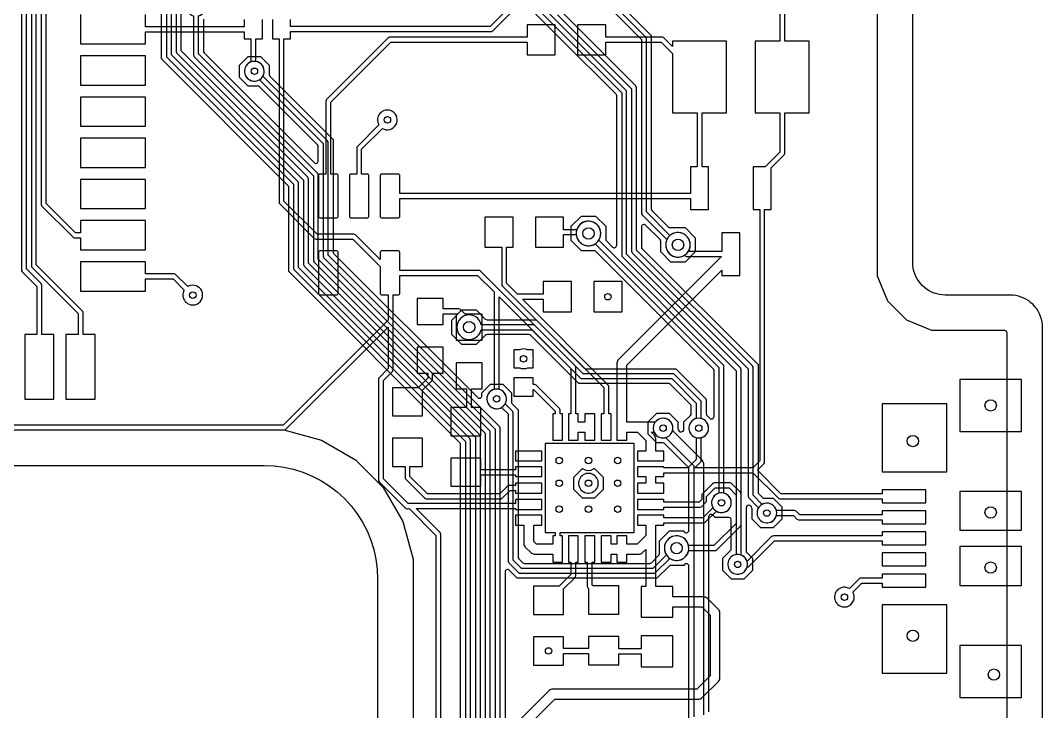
# Model space of a CAD drawing. Header units: millimetres. Extents: x 0 to 104, y 0 to 91.
# Drawn here: x 71.99 to 103.5, y 40.16 to 61.47 of the extents above; entities that cross this region are included whole.
import ezdxf

# ---------------------------------------------------------------- set-up
doc = ezdxf.new("R2010")
doc.units = ezdxf.units.MM

msp = doc.modelspace()

# ---------------------------------------------------------------- linework, layer by layer
at = {"layer": '16_copper'}
for points in [[(102.408, 39.168), (102.408, 51.832, 0.414214), (102.332, 51.908), (100.084, 51.908), (99.315, 52.226), (98.726, 52.815), (98.408, 53.584), (98.408, 84.561, 0.92787)], [(17.703, 58.892), (47.416, 58.892), (47.971, 58.662, 0.534506), (48.076, 58.733), (48.076, 68.924), (56.924, 68.924), (56.924, 48.918, 0.414214), (57, 48.842), (80.105, 48.842), (81.273, 48.529), (82.32, 47.925), (83.175, 47.07), (83.779, 46.023), (84.092, 44.855), (84.092, 37.278, 0.668189)], [(86.167, 38.338), (86.167, 48.647, 0.198912), (86.144, 48.701), (80.867, 53.979), (80.867, 56.579, 0.198912), (80.844, 56.632), (76.944, 60.532), (76.944, 64.333, 0.949531), (76.684, 64.881), (76.641, 64.859, 0.746656), (76.792, 64.297), (76.792, 60.501, 0.198912), (76.814, 60.447), (80.714, 56.547), (80.714, 53.947, 0.198912), (80.737, 53.894), (86.014, 48.616), (86.014, 38.369)], [(87.735, 64.709), (91.438, 61.005), (91.438, 55.656, 0.198912), (91.461, 55.602), (91.96, 55.103, 0.198912), (92.014, 55.081), (92.48, 55.081), (92.791, 54.77), (92.791, 54.33), (92.48, 54.019), (92.04, 54.019), (91.729, 54.33), (91.729, 54.655, 0.198912), (91.707, 54.709), (91.263, 55.153, 0.668179), (91.133, 55.099), (91.133, 54.484, 0.198912), (91.156, 54.43), (94.729, 50.857), (94.729, 46.926, 0.198912), (94.751, 46.872), (94.864, 46.759, 0.198912), (94.918, 46.737), (95.19, 46.737), (95.457, 46.47), (95.457, 46.092), (95.19, 45.825), (94.812, 45.825), (94.545, 46.092), (94.545, 46.4, 0.099928), (94.539, 46.429), (94.536, 46.437, 0.97664), (94.36, 46.432), (94.36, 45.115, 0.198912), (94.383, 45.062), (94.556, 44.889), (94.556, 44.511), (94.289, 44.244), (93.911, 44.244), (93.644, 44.511), (93.644, 44.889), (93.881, 45.125, 0.198912), (93.903, 45.179), (93.903, 46.075, 0.481985), (93.796, 46.144), (93.411, 46.144), (93.335, 46.221, 0.668179), (93.205, 46.167), (93.205, 40.158, 0.198912)], [(87.608, 64.404), (91.133, 60.879), (91.133, 55.53, 0.198912), (91.156, 55.476), (91.918, 54.713), (91.901, 54.672), (91.888, 54.624), (91.882, 54.575), (91.882, 54.525), (91.888, 54.476), (91.901, 54.428), (91.92, 54.382), (91.945, 54.339), (91.975, 54.3), (92.01, 54.265), (92.049, 54.235), (92.092, 54.21), (92.138, 54.191), (92.186, 54.178), (92.235, 54.172), (92.285, 54.172), (92.334, 54.178, 1), (92.186, 54.922), (92.138, 54.909, 0.097399), (92.011, 54.836), (91.286, 55.562), (91.286, 60.91, 0.198912), (91.263, 60.964), (87.694, 64.534, 0.198912)], [(76.487, 64.053), (76.487, 60.374, 0.198912), (76.51, 60.321), (80.409, 56.421), (80.409, 53.821, 0.198912), (80.432, 53.767), (85.709, 48.49), (85.709, 38.495)], [(85.862, 38.464), (85.862, 48.521, 0.198912), (85.839, 48.575), (80.562, 53.853), (80.562, 56.452, 0.198912), (80.539, 56.506), (76.64, 60.406), (76.64, 64.085, 0.198912)], [(85.557, 38.59), (85.557, 48.395, 0.198912), (85.535, 48.449), (80.257, 53.727), (80.257, 56.326, 0.198912), (80.235, 56.38), (76.335, 60.28), (76.335, 63.958, 0.198912)], [(86.954, 62.804), (90.524, 59.235), (90.524, 54.231, 0.198912), (90.546, 54.177), (94.056, 50.668), (94.056, 45), (94.029, 44.996), (93.984, 44.981), (93.941, 44.959), (93.902, 44.931), (93.869, 44.898), (93.841, 44.859), (93.819, 44.816), (93.804, 44.771), (93.797, 44.724), (93.797, 44.676), (93.804, 44.629), (93.819, 44.584), (93.841, 44.541), (93.869, 44.502), (93.902, 44.469), (93.941, 44.441), (93.984, 44.419), (94.029, 44.404), (94.076, 44.397), (94.124, 44.397), (94.171, 44.404, 0.737666), (94.208, 44.984), (94.208, 50.699, 0.198912), (94.186, 50.753), (90.676, 54.263), (90.676, 59.266, 0.198912), (90.654, 59.32), (87.062, 62.912, 0.991065)], [(77.651, 61.507, 0.198912), (77.629, 61.453), (77.629, 60.526, 0.198912), (77.651, 60.472), (81.041, 57.082, 0.668179), (81.171, 57.136), (81.171, 57.574, 0.198912), (81.149, 57.628), (79.355, 59.422, 0.198912), (79.301, 59.444), (79.011, 59.444), (78.744, 59.711), (78.744, 60.089), (79.011, 60.356), (79.389, 60.356), (79.656, 60.089), (79.656, 59.799, 0.198912), (79.678, 59.745), (81.629, 57.795), (81.629, 54.326, 0.198912), (81.651, 54.272), (86.084, 49.84, 0.668179), (86.214, 49.893), (86.214, 49.989), (86.481, 50.256), (86.858, 50.256), (87.125, 49.989), (87.125, 49.699), (87.126, 49.691), (87.127, 49.682, 0.108448), (87.147, 49.645), (87.329, 49.464), (87.329, 44.926, 0.198912), (87.351, 44.872), (87.472, 44.751, 0.198912), (87.526, 44.729), (91.391, 44.729, 0.198912), (91.445, 44.751), (91.664, 44.97, 0.198912), (91.686, 45.024), (91.686, 45.42), (91.997, 45.731), (92.437, 45.731, 0.859708), (92.595, 45.756), (92.595, 47.642, 0.198912), (92.573, 47.696), (91.847, 48.422, 0.198912), (91.793, 48.444), (91.611, 48.444), (91.344, 48.711), (91.344, 49.089), (91.611, 49.356), (91.989, 49.356), (92.256, 49.089), (92.256, 48.907, 0.136449), (92.267, 48.868), (92.268, 48.866, 0.975793), (92.444, 48.871), (92.444, 49.089), (92.649, 49.293, 0.198912), (92.671, 49.347), (92.671, 49.574, 0.198912), (92.649, 49.628), (92.028, 50.249, 0.198912), (91.974, 50.271), (89.205, 50.271), (87.718, 51.759, 0.198912), (87.664, 51.781), (86.373, 51.781, 0.198912), (86.319, 51.759), (86.04, 51.479), (85.6, 51.479), (85.289, 51.79), (85.289, 52.23), (85.6, 52.541), (86.04, 52.541), (86.319, 52.261, 0.198912), (86.373, 52.239), (87.885, 52.239), (89.372, 50.751, 0.198912), (89.426, 50.729), (92.195, 50.729), (93.129, 49.795), (93.129, 49.347, 0.198912), (93.151, 49.293), (93.241, 49.203, 0.668179), (93.371, 49.257), (93.371, 50.674, 0.198912), (93.349, 50.728), (89.73, 54.347, 0.198912), (89.676, 54.369), (89.28, 54.369), (88.969, 54.68), (88.969, 55.12), (89.28, 55.431), (89.72, 55.431), (90.031, 55.12), (90.031, 54.724, 0.198912), (90.053, 54.67), (90.241, 54.482, 0.668179), (90.371, 54.536), (90.371, 59.14, 0.198912), (90.349, 59.194), (86.955, 62.588, 0.198912)], [(86.471, 38.211), (86.471, 48.774, 0.198912), (86.449, 48.828), (81.171, 54.105), (81.171, 56.705, 0.198912), (81.149, 56.759), (77.476, 60.432), (77.476, 61.606, 0.991067), (77.329, 62.196), (77.284, 62.181, 0.719711), (77.324, 61.606), (77.324, 60.4, 0.198912), (77.346, 60.346), (81.019, 56.673), (81.019, 54.074, 0.198912), (81.041, 54.02), (86.319, 48.742), (86.319, 38.243)], [(88.546, 61.643), (90.829, 59.361), (90.829, 54.357, 0.198912), (90.851, 54.303), (94.424, 50.731), (94.424, 46.8, 0.198912), (94.446, 46.746), (94.746, 46.446), (94.742, 46.44), (94.72, 46.397), (94.705, 46.352), (94.698, 46.305), (94.698, 46.257), (94.705, 46.21), (94.72, 46.165), (94.742, 46.122), (94.77, 46.083), (94.803, 46.05), (94.842, 46.022), (94.885, 46), (94.93, 45.985), (94.977, 45.978), (95.025, 45.978), (95.072, 45.985, 1), (94.93, 46.577), (94.885, 46.562), (94.859, 46.549), (94.576, 46.832), (94.576, 50.762, 0.198912), (94.554, 50.816), (90.981, 54.389), (90.981, 59.392, 0.198912), (90.959, 59.446), (88.676, 61.729)], [(86.776, 38.085), (86.776, 48.9, 0.198912), (86.754, 48.954), (81.476, 54.232), (81.476, 57.7, 0.198912), (81.454, 57.754), (79.462, 59.746, 0.991065), (78.941, 60.059), (78.919, 60.016, 0.719709), (79.354, 59.638), (81.324, 57.668), (81.324, 54.2, 0.198912), (81.346, 54.146), (86.624, 48.868), (86.624, 38.117)], [(93.052, 40.063), (93.052, 47.8, 0.198912), (93.008, 47.908), (92.093, 48.822, 0.93558), (91.519, 49.016), (91.504, 48.971, 0.567935), (91.878, 48.607), (92.748, 47.737), (92.748, 40, 0.198912)], [(92.595, 39.874), (92.595, 44.644, 0.668189), (92.465, 44.698), (92.437, 44.669), (92.041, 44.669, 0.198912), (91.987, 44.647), (91.612, 44.271), (87.305, 44.271), (87.059, 44.518, 0.668179), (86.929, 44.464), (86.929, 37.99)]]:
    msp.add_lwpolyline(points, format="xyb", dxfattribs=at)
for points in [[(93.671, 46.304, 0.781086), (93.676, 46.894), (93.676, 50.8, 0.198912), (93.654, 50.854), (89.816, 54.691, 0.996926), (89.185, 55.111), (89.16, 55.068, 0.764883), (89.709, 54.584), (93.524, 50.768), (93.524, 46.894), (93.484, 46.881), (93.441, 46.859), (93.402, 46.831), (93.369, 46.798), (93.341, 46.759), (93.319, 46.716), (93.304, 46.671), (93.297, 46.624), (93.297, 46.576), (93.304, 46.529), (93.319, 46.484), (93.341, 46.441), (93.369, 46.402), (93.402, 46.369), (93.441, 46.341), (93.484, 46.319), (93.529, 46.304), (93.576, 46.297), (93.624, 46.297)], [(92.971, 48.604, 0.781086), (92.976, 49.194), (92.976, 49.7, 0.198912), (92.954, 49.754), (92.154, 50.554, 0.198912), (92.1, 50.576), (89.332, 50.576), (87.844, 52.064, 0.198912), (87.79, 52.086), (86.191, 52.086, 0.996924), (85.448, 51.936), (85.461, 51.888, 0.764884), (86.191, 51.934), (87.758, 51.934), (89.246, 50.446, 0.198912), (89.3, 50.424), (92.068, 50.424), (92.824, 49.668), (92.824, 49.194), (92.784, 49.181), (92.741, 49.159), (92.702, 49.131), (92.669, 49.098), (92.641, 49.059), (92.619, 49.016), (92.604, 48.971), (92.597, 48.924), (92.597, 48.876), (92.604, 48.829), (92.619, 48.784), (92.641, 48.741), (92.669, 48.702), (92.702, 48.669), (92.741, 48.641), (92.784, 48.619), (92.829, 48.604), (92.876, 48.597), (92.924, 48.597)], [(91.525, 44.425, 0.169977), (91.571, 44.446), (92.008, 44.884, 0.996926), (92.428, 45.515), (92.385, 45.54, 0.764883), (91.901, 44.991), (91.485, 44.576), (87.432, 44.576), (87.176, 44.832), (87.176, 49.369, 0.198912), (87.154, 49.423), (86.931, 49.646, 0.991065), (86.41, 49.959), (86.388, 49.916, 0.719709), (86.823, 49.538), (87.024, 49.338), (87.024, 44.8, 0.198912), (87.046, 44.746), (87.346, 44.446, 0.198912), (87.4, 44.424), (91.517, 44.424)], [(89.311, 46.744), (89.044, 47.011), (89.044, 47.389), (89.311, 47.656), (89.321, 47.656), (89.341, 47.641, 0.282032), (89.659, 47.641), (89.679, 47.656), (89.689, 47.656), (89.956, 47.389), (89.956, 47.011), (89.689, 46.744)]]:
    msp.add_lwpolyline(points, format="xyb", close=True, dxfattribs=at)
msp.add_lwpolyline([(89.571, 46.904), (89.616, 46.919), (89.659, 46.941), (89.698, 46.969), (89.731, 47.002), (89.759, 47.041), (89.781, 47.084), (89.796, 47.129), (89.803, 47.176), (89.803, 47.224), (89.796, 47.271), (89.781, 47.316), (89.759, 47.359), (89.731, 47.398), (89.698, 47.431), (89.659, 47.459), (89.616, 47.481), (89.571, 47.496), (89.524, 47.503), (89.476, 47.503), (89.429, 47.496), (89.384, 47.481), (89.341, 47.459), (89.302, 47.431), (89.269, 47.398), (89.241, 47.359), (89.219, 47.316), (89.204, 47.271), (89.197, 47.224), (89.197, 47.176), (89.204, 47.129), (89.219, 47.084), (89.241, 47.041), (89.269, 47.002), (89.302, 46.969), (89.341, 46.941), (89.384, 46.919), (89.429, 46.904), (89.476, 46.897), (89.524, 46.897)], close=True, dxfattribs=at)
at = {"layer": '1_copper'}
for points in [[(70.693, 65.831), (72.629, 63.895), (72.629, 55.795, 0.198912), (72.651, 55.741), (73.601, 54.791, 0.198912), (73.655, 54.769), (73.84, 54.769), (73.84, 54.395), (75.84, 54.395), (75.84, 55.295), (73.84, 55.295), (73.84, 54.921), (73.687, 54.921), (72.781, 55.827), (72.781, 63.926, 0.198912), (72.759, 63.98), (70.778, 65.961, 0.198912)], [(84.949, 19.372), (84.949, 45.623, 0.198912), (84.926, 45.677), (84.184, 46.419), (87.254, 46.419), (87.254, 46.39), (88.067, 46.39), (88.067, 46.694), (87.254, 46.694), (87.254, 46.571), (83.936, 46.571), (83.176, 47.332), (83.176, 50.368), (83.454, 50.646, 0.198912), (83.476, 50.7), (83.476, 53.01), (83.644, 53.01), (83.66, 53.017), (83.673, 53.03), (83.68, 53.046), (83.68, 53.609), (86.083, 53.609), (86.593, 53.099), (86.593, 50.094, 0.991067), (86.74, 49.504), (86.786, 49.519, 0.719711), (86.746, 50.094), (86.746, 52.947), (88.956, 50.736), (88.956, 49.336), (88.88, 49.336), (88.88, 48.523), (89.184, 48.523), (89.184, 48.777), (89.388, 48.777), (89.388, 48.523), (89.692, 48.523), (89.692, 49.336), (89.388, 49.336), (89.388, 49.082), (89.184, 49.082), (89.184, 49.336), (89.108, 49.336), (89.108, 50.768, 0.198912), (89.086, 50.822), (86.169, 53.739, 0.198912), (86.115, 53.761), (83.68, 53.761), (83.68, 54.324), (83.673, 54.34), (83.66, 54.353), (83.644, 54.36), (83.116, 54.36), (83.1, 54.353), (83.087, 54.34), (83.08, 54.324), (83.08, 54.093), (82.319, 54.854, 0.198912), (82.265, 54.876), (81.132, 54.876), (80.111, 55.897), (80.111, 60.9), (80.315, 60.9), (80.315, 61.124), (86.5, 61.124, 0.198912), (86.554, 61.146), (88.332, 62.924)], [(95.399, 62.153), (95.399, 60.824), (94.642, 60.824), (94.642, 58.616), (95.399, 58.616), (95.399, 57.407), (94.949, 56.956), (94.576, 56.956), (94.576, 55.636), (94.779, 55.636), (94.779, 47.887), (94.568, 47.676), (92.784, 47.676), (92.954, 47.846, 0.198912), (92.976, 47.9), (92.976, 48.606, 0.991067), (92.829, 49.196), (92.784, 49.181, 0.719711), (92.824, 48.606), (92.824, 47.932), (92.568, 47.676), (91.826, 47.676), (91.826, 47.71), (91.013, 47.71), (91.013, 47.406), (91.267, 47.406), (91.267, 47.202), (91.013, 47.202), (91.013, 46.898), (91.826, 46.898), (91.826, 47.202), (91.572, 47.202), (91.572, 47.406), (91.826, 47.406), (91.826, 47.524), (94.568, 47.524), (95.346, 46.746, 0.198912), (95.4, 46.724), (98.55, 46.724), (98.55, 46.6), (99.9, 46.6), (99.9, 47), (98.55, 47), (98.55, 46.876), (95.432, 46.876), (94.708, 47.6), (94.909, 47.801, 0.198912), (94.931, 47.855), (94.931, 55.636), (95.135, 55.636), (95.135, 56.927), (95.529, 57.321, 0.198912), (95.551, 57.375), (95.551, 58.616), (96.308, 58.616), (96.308, 60.824), (95.551, 60.824), (95.551, 62.185, 0.198912)], [(79.755, 61.5), (79.755, 60.9), (79.959, 60.9), (79.959, 55.865, 0.198912), (79.981, 55.811), (81.046, 54.746, 0.198912), (81.1, 54.724), (82.233, 54.724), (83.08, 53.877), (83.08, 53.046), (83.087, 53.03), (83.1, 53.017), (83.116, 53.01), (83.324, 53.01), (83.324, 52.232), (80.087, 48.995), (58.832, 48.995)], [(73.84, 61.645), (73.84, 60.745), (75.84, 60.745), (75.84, 61.119), (78.885, 61.119), (78.885, 60.9), (79.089, 60.9), (79.089, 60.183), (79.084, 60.181), (79.041, 60.159), (79.002, 60.131), (78.969, 60.098), (78.941, 60.059), (78.919, 60.016), (78.904, 59.971), (78.897, 59.924), (78.897, 59.876), (78.904, 59.829), (78.919, 59.784), (78.941, 59.741), (78.969, 59.702), (79.002, 59.669), (79.041, 59.641), (79.084, 59.619), (79.129, 59.604), (79.176, 59.597), (79.224, 59.597), (79.271, 59.604, 0.829419), (79.241, 60.2), (79.241, 60.9), (79.445, 60.9), (79.445, 61.5)], [(58.8, 48.842), (80.118, 48.842, 0.198912), (80.172, 48.865), (83.324, 52.016), (83.324, 50.732), (83.046, 50.454, 0.198912), (83.024, 50.4), (83.024, 47.3, 0.198912), (83.046, 47.246), (83.851, 46.441, 0.388208), (83.968, 46.419), (84.796, 45.591), (84.796, 19.404)], [(86.157, 38.242), (88.463, 40.548), (92.9, 40.548, 0.198912), (93.008, 40.592), (93.508, 41.092, 0.198912), (93.552, 41.2), (93.552, 43.2, 0.198912), (93.508, 43.308), (93.165, 43.651, 0.198912), (93.057, 43.695), (92.1, 43.695), (92.1, 44.018), (91.572, 44.018), (91.572, 45.907), (91.826, 45.907), (91.826, 45.983), (93.059, 45.983, 0.198912), (93.113, 46.006), (93.446, 46.338, 0.991065), (93.759, 46.859), (93.716, 46.881, 0.719709), (93.338, 46.446), (93.028, 46.136), (91.826, 46.136), (91.826, 46.212), (91.013, 46.212), (91.013, 45.907), (91.267, 45.907), (91.267, 45.593), (90.997, 45.323), (90.683, 45.323), (90.683, 45.577), (90.378, 45.577), (90.378, 45.323), (90.2, 45.323), (90.2, 45.577), (89.896, 45.577), (89.896, 44.764), (90.2, 44.764), (90.2, 45.018), (90.378, 45.018), (90.378, 44.764), (90.683, 44.764), (90.683, 45.018), (91.06, 45.018, 0.198912), (91.168, 45.062), (91.267, 45.162), (91.267, 44.018), (91.12, 44.018), (91.12, 43.068), (92.1, 43.068), (92.1, 43.391), (92.994, 43.391), (93.248, 43.137), (93.248, 41.263), (92.837, 40.852), (88.4, 40.852, 0.198912), (88.292, 40.808), (85.897, 38.413, 0.198912)]]:
    msp.add_lwpolyline(points, format="xyb", dxfattribs=at)
for points in [[(74.29, 51.79), (73.916, 51.79), (73.916, 52.46, 0.198912), (73.894, 52.514), (72.476, 53.932), (72.476, 63.8, 0.198912), (72.454, 63.854), (70.954, 65.354, 0.198912), (70.9, 65.376), (68.294, 65.376, 0.991067), (67.704, 65.229), (67.719, 65.184, 0.719711), (68.294, 65.224), (70.868, 65.224), (72.324, 63.768), (72.324, 53.9, 0.198912), (72.346, 53.846), (73.764, 52.428), (73.764, 51.79), (73.39, 51.79), (73.39, 49.79), (74.29, 49.79)], [(73.02, 51.79), (72.646, 51.79), (72.646, 53.299, 0.198912), (72.624, 53.353), (72.171, 53.805), (72.171, 63.674, 0.198912), (72.149, 63.728), (71.223, 64.654, 0.198912), (71.169, 64.676), (67.594, 64.676, 0.991067), (67.004, 64.529), (67.019, 64.484, 0.719711), (67.594, 64.524), (71.137, 64.524), (72.019, 63.642), (72.019, 53.774, 0.198912), (72.041, 53.72), (72.494, 53.267), (72.494, 51.79), (72.12, 51.79), (72.12, 49.79), (73.02, 49.79)], [(81.76, 55.387), (81.773, 55.4), (81.78, 55.416), (81.78, 56.694), (81.773, 56.71), (81.76, 56.723), (81.744, 56.73), (81.556, 56.73), (81.556, 58.948), (83.402, 60.794), (87.605, 60.794), (87.605, 60.405), (88.475, 60.405), (88.475, 61.335), (87.605, 61.335), (87.605, 60.946), (83.37, 60.946, 0.198912), (83.316, 60.924), (81.426, 59.034, 0.198912), (81.404, 58.98), (81.404, 56.73), (81.216, 56.73), (81.2, 56.723), (81.187, 56.71), (81.18, 56.694), (81.18, 55.416), (81.187, 55.4), (81.2, 55.387), (81.216, 55.38), (81.744, 55.38)], [(83.66, 55.387), (83.673, 55.4), (83.68, 55.416), (83.68, 55.979), (92.645, 55.979), (92.645, 55.636), (93.204, 55.636), (93.204, 56.956), (93.001, 56.956), (93.001, 58.616), (93.758, 58.616), (93.758, 60.824), (92.092, 60.824), (92.092, 60.66), (91.829, 60.924, 0.198912), (91.775, 60.946), (90.035, 60.946), (90.035, 61.335), (89.165, 61.335), (89.165, 60.405), (90.035, 60.405), (90.035, 60.794), (91.743, 60.794), (92.092, 60.445), (92.092, 58.616), (92.849, 58.616), (92.849, 56.956), (92.645, 56.956), (92.645, 56.131), (83.68, 56.131), (83.68, 56.694), (83.673, 56.71), (83.66, 56.723), (83.644, 56.73), (83.116, 56.73), (83.1, 56.723), (83.087, 56.71), (83.08, 56.694), (83.08, 55.416), (83.087, 55.4), (83.1, 55.387), (83.116, 55.38), (83.644, 55.38)], [(82.71, 55.387), (82.723, 55.4), (82.73, 55.416), (82.73, 56.694), (82.723, 56.71), (82.71, 56.723), (82.694, 56.73), (82.506, 56.73), (82.506, 57.498), (83.146, 58.138, 0.991065), (83.459, 58.659), (83.416, 58.681, 0.719709), (83.038, 58.246), (82.376, 57.584, 0.198912), (82.354, 57.53), (82.354, 56.73), (82.166, 56.73), (82.15, 56.723), (82.137, 56.71), (82.13, 56.694), (82.13, 55.416), (82.137, 55.4), (82.15, 55.387), (82.166, 55.38), (82.694, 55.38)], [(89.972, 49.336), (89.896, 49.336), (89.896, 48.523), (90.2, 48.523), (90.2, 49.336), (90.124, 49.336), (90.124, 50.183, 0.198912), (90.102, 50.237), (87.465, 52.874), (88.105, 52.874), (88.105, 52.485), (88.975, 52.485), (88.975, 53.415), (88.105, 53.415), (88.105, 53.026), (87.313, 53.026), (86.976, 53.363), (86.976, 54.475), (87.175, 54.475), (87.175, 55.405), (86.305, 55.405), (86.305, 54.475), (86.824, 54.475), (86.824, 53.331, 0.198912), (86.846, 53.277), (89.972, 50.151)], [(88.735, 54.864), (89.123, 54.864, 0.984935), (89.878, 54.925), (89.872, 54.974, 0.773446), (89.14, 55.016), (88.735, 55.016), (88.735, 55.405), (87.865, 55.405), (87.865, 54.475), (88.735, 54.475)], [(90.683, 50.841), (93.611, 53.769), (93.611, 53.604), (94.169, 53.604), (94.169, 54.924), (93.611, 54.924), (93.611, 54.34), (92.578, 54.34), (92.576, 54.341), (92.6, 54.382, 1), (91.92, 54.718), (91.901, 54.672, 0.668177), (92.428, 54.21), (92.469, 54.234, 0.308744), (92.546, 54.188), (93.598, 54.188), (90.423, 51.012, 0.198912), (90.378, 50.905), (90.378, 48.523), (90.683, 48.523), (90.683, 48.777), (91.007, 48.777), (91.267, 48.517), (91.267, 48.193), (91.013, 48.193), (91.013, 47.888), (91.826, 47.888), (91.826, 48.193), (91.572, 48.193), (91.572, 48.58, 0.198912), (91.527, 48.688), (91.438, 48.777), (91.522, 48.777, 0.988253), (92.081, 49.016), (92.059, 49.059, 0.529563), (91.557, 49.082), (90.683, 49.082)], [(77.371, 52.704, 1), (77.229, 53.296), (77.184, 53.281), (77.146, 53.262), (76.779, 53.629, 0.198912), (76.725, 53.651), (75.84, 53.651), (75.84, 54.025), (73.84, 54.025), (73.84, 53.125), (75.84, 53.125), (75.84, 53.499), (76.693, 53.499), (77.038, 53.154), (77.019, 53.116), (77.004, 53.071), (76.997, 53.024), (76.997, 52.976), (77.004, 52.929), (77.019, 52.884), (77.041, 52.841), (77.069, 52.802), (77.102, 52.769), (77.141, 52.741), (77.184, 52.719), (77.229, 52.704), (77.276, 52.697), (77.324, 52.697)], [(86.22, 52.41), (85.698, 52.41), (85.554, 52.554, 0.198912), (85.5, 52.576), (85.02, 52.576), (85.02, 52.89), (84.22, 52.89), (84.22, 52.09), (85.02, 52.09), (85.02, 52.424), (85.468, 52.424), (85.482, 52.41), (85.42, 52.41), (85.42, 51.61), (86.22, 51.61)], [(84.385, 50.067), (84.674, 50.356, 0.198912), (84.696, 50.41), (84.696, 50.59), (85.02, 50.59), (85.02, 51.39), (84.22, 51.39), (84.22, 50.59), (84.544, 50.59), (84.544, 50.442), (84.247, 50.145), (83.455, 50.145), (83.455, 49.275), (84.385, 49.275)], [(87.571, 50.739, 0.041075), (87.618, 50.755), (87.8, 50.755), (87.8, 50.991, 0.073051), (87.8, 51.079), (87.8, 51.315), (87.618, 51.315, 0.20262), (87.382, 51.315), (87.2, 51.315), (87.2, 51.079, 0.073051), (87.2, 50.991), (87.2, 50.755), (87.382, 50.755), (87.384, 50.754), (87.429, 50.739), (87.476, 50.732), (87.524, 50.732)], [(88.702, 49.336), (88.626, 49.336), (88.626, 49.451, 0.198912), (88.603, 49.504), (87.889, 50.219, 0.313717), (87.8, 50.241), (87.8, 50.445), (87.2, 50.445), (87.2, 49.885), (87.8, 49.885), (87.8, 50.089), (87.803, 50.089), (88.473, 49.419), (88.473, 49.336), (88.397, 49.336), (88.397, 48.523), (88.702, 48.523)], [(86.808, 46.725, 0.169977), (86.854, 46.746), (87.082, 46.974), (87.254, 46.974), (87.254, 46.898), (88.067, 46.898), (88.067, 47.202), (87.254, 47.202), (87.254, 47.126), (87.05, 47.126, 0.198912), (86.996, 47.104), (86.768, 46.876), (84.532, 46.876), (83.996, 47.412), (83.996, 47.715), (84.385, 47.715), (84.385, 48.585), (83.455, 48.585), (83.455, 47.715), (83.844, 47.715), (83.844, 47.38, 0.198912), (83.866, 47.326), (84.446, 46.746, 0.198912), (84.5, 46.724), (86.8, 46.724)], [(88.702, 45.577), (88.627, 45.577), (88.627, 45.678), (90.912, 45.678), (90.912, 48.422), (88.168, 48.422), (88.168, 45.678), (88.475, 45.678), (88.475, 45.577), (88.397, 45.577), (88.397, 45.323), (87.893, 45.323), (87.813, 45.403), (87.813, 45.907), (88.067, 45.907), (88.067, 46.212), (87.254, 46.212), (87.254, 45.907), (87.508, 45.907), (87.508, 45.34, 0.198912), (87.553, 45.232), (87.722, 45.063, 0.198912), (87.83, 45.018), (88.397, 45.018), (88.397, 44.764), (88.702, 44.764)], [(92.291, 44.828, 0.301666), (92.588, 45.124), (93.4, 45.124, 0.198912), (93.454, 45.146), (94.186, 45.878, 0.198912), (94.208, 45.932), (94.208, 46.868, 0.198912), (94.186, 46.922), (93.922, 47.186, 0.198912), (93.868, 47.208), (93.38, 47.208, 0.198912), (93.326, 47.186), (93.014, 46.874, 0.198912), (92.992, 46.82), (92.992, 46.7), (92.91, 46.618), (91.826, 46.618), (91.826, 46.694), (91.013, 46.694), (91.013, 46.39), (91.826, 46.39), (91.826, 46.466), (92.942, 46.466, 0.198912), (92.996, 46.488), (93.122, 46.614, 0.198912), (93.144, 46.668), (93.144, 46.789), (93.411, 47.056), (93.837, 47.056), (94.056, 46.837), (94.056, 45.963), (93.368, 45.276), (92.588, 45.276), (92.576, 45.322), (92.557, 45.368), (92.532, 45.411), (92.502, 45.45), (92.467, 45.485), (92.428, 45.515), (92.385, 45.54), (92.339, 45.559), (92.291, 45.572), (92.242, 45.578), (92.192, 45.578), (92.143, 45.572), (92.095, 45.559), (92.049, 45.54), (92.006, 45.515), (91.967, 45.485), (91.932, 45.45), (91.902, 45.411), (91.877, 45.368), (91.858, 45.322), (91.845, 45.274), (91.839, 45.225), (91.839, 45.175), (91.845, 45.126), (91.858, 45.078), (91.877, 45.032), (91.902, 44.989), (91.932, 44.95), (91.967, 44.915), (92.006, 44.885), (92.049, 44.86), (92.095, 44.841), (92.143, 44.828), (92.192, 44.822), (92.242, 44.822)], [(99.9, 46.35), (98.55, 46.35), (98.55, 46.226), (96.012, 46.226), (95.903, 46.335, 0.198912), (95.849, 46.357), (95.295, 46.357, 0.991067), (94.705, 46.21), (94.72, 46.165, 0.719711), (95.295, 46.205), (95.818, 46.205), (95.926, 46.096, 0.198912), (95.98, 46.074), (98.55, 46.074), (98.55, 45.95), (99.9, 45.95)], [(94.171, 44.404, 0.240079), (94.381, 44.584), (94.394, 44.624, 0.219267), (94.454, 44.646), (95.232, 45.424), (98.55, 45.424), (98.55, 45.3), (99.9, 45.3), (99.9, 45.7), (98.55, 45.7), (98.55, 45.576), (95.2, 45.576, 0.198912), (95.146, 45.554), (94.388, 44.796), (94.381, 44.816), (94.359, 44.859), (94.331, 44.898), (94.298, 44.931), (94.259, 44.959), (94.216, 44.981), (94.171, 44.996), (94.124, 45.003), (94.076, 45.003), (94.029, 44.996), (93.984, 44.981), (93.941, 44.959), (93.902, 44.931), (93.869, 44.898), (93.841, 44.859), (93.819, 44.816), (93.804, 44.771), (93.797, 44.724), (93.797, 44.676), (93.804, 44.629), (93.819, 44.584), (93.841, 44.541), (93.869, 44.502), (93.902, 44.469), (93.941, 44.441), (93.984, 44.419), (94.029, 44.404), (94.076, 44.397), (94.124, 44.397)], [(88.735, 43.947), (89.086, 44.298, 0.198912), (89.108, 44.352), (89.108, 44.764), (89.184, 44.764), (89.184, 45.577), (88.88, 45.577), (88.88, 44.764), (88.956, 44.764), (88.956, 44.384), (88.597, 44.025), (87.805, 44.025), (87.805, 43.155), (88.735, 43.155)], [(90.435, 44.035), (89.643, 44.035), (89.616, 44.062), (89.616, 44.764), (89.692, 44.764), (89.692, 45.577), (89.388, 45.577), (89.388, 44.764), (89.464, 44.764), (89.464, 44.03, 0.288218), (89.505, 43.957), (89.505, 43.165), (90.435, 43.165)], [(97.461, 43.394, 0.503887), (97.652, 43.844), (97.932, 44.124), (98.55, 44.124), (98.55, 44), (99.9, 44), (99.9, 44.4), (98.55, 44.4), (98.55, 44.276), (97.9, 44.276, 0.198912), (97.846, 44.254), (97.544, 43.952), (97.506, 43.971), (97.461, 43.986), (97.414, 43.993), (97.366, 43.993), (97.319, 43.986), (97.274, 43.971), (97.231, 43.949), (97.192, 43.921), (97.159, 43.888), (97.131, 43.849), (97.109, 43.806), (97.094, 43.761), (97.087, 43.714), (97.087, 43.666), (97.094, 43.619), (97.109, 43.574), (97.131, 43.531), (97.159, 43.492), (97.192, 43.459), (97.231, 43.431), (97.274, 43.409), (97.319, 43.394), (97.366, 43.387), (97.414, 43.387)]]:
    msp.add_lwpolyline(points, format="xyb", close=True, dxfattribs=at)
for points in [[(87.624, 62.432), (86.468, 61.276), (80.315, 61.276), (80.315, 61.5)], [(78.885, 61.5), (78.885, 61.271), (75.84, 61.271), (75.84, 61.645)]]:
    msp.add_lwpolyline(points, dxfattribs=at)
for points in [[(75.84, 60.375), (73.84, 60.375), (73.84, 59.475), (75.84, 59.475)], [(75.84, 59.105), (73.84, 59.105), (73.84, 58.205), (75.84, 58.205)], [(75.84, 57.835), (73.84, 57.835), (73.84, 56.935), (75.84, 56.935)], [(75.84, 56.565), (73.84, 56.565), (73.84, 55.665), (75.84, 55.665)], [(81.76, 53.017), (81.773, 53.03), (81.78, 53.046), (81.78, 54.324), (81.773, 54.34), (81.76, 54.353), (81.744, 54.36), (81.216, 54.36), (81.2, 54.353), (81.187, 54.34), (81.18, 54.324), (81.18, 53.046), (81.187, 53.03), (81.2, 53.017), (81.216, 53.01), (81.744, 53.01)], [(90.535, 53.415), (89.665, 53.415), (89.665, 52.485), (90.535, 52.485)], [(86.185, 49.535), (85.896, 49.535), (85.896, 50.11), (86.22, 50.11), (86.22, 50.91), (85.42, 50.91), (85.42, 50.11), (85.744, 50.11), (85.744, 49.535), (85.255, 49.535), (85.255, 48.665), (86.185, 48.665)], [(102.85, 50.4), (100.95, 50.4), (100.95, 48.8), (102.85, 48.8)], [(100.55, 49.65), (98.55, 49.65), (98.55, 47.55), (100.55, 47.55)], [(86.185, 47.464), (87.254, 47.464), (87.254, 47.406), (88.067, 47.406), (88.067, 47.71), (87.254, 47.71), (87.254, 47.616), (86.185, 47.616), (86.185, 47.975), (85.255, 47.975), (85.255, 47.105), (86.185, 47.105)], [(88.067, 48.193), (87.254, 48.193), (87.254, 47.888), (88.067, 47.888)], [(89.571, 46.904), (89.616, 46.919), (89.659, 46.941), (89.698, 46.969), (89.731, 47.002), (89.759, 47.041), (89.781, 47.084), (89.796, 47.129), (89.803, 47.176), (89.803, 47.224), (89.796, 47.271), (89.781, 47.316), (89.759, 47.359), (89.731, 47.398), (89.698, 47.431), (89.659, 47.459), (89.616, 47.481), (89.571, 47.496), (89.524, 47.503), (89.476, 47.503), (89.429, 47.496), (89.384, 47.481), (89.341, 47.459), (89.302, 47.431), (89.269, 47.398), (89.241, 47.359), (89.219, 47.316), (89.204, 47.271), (89.197, 47.224), (89.197, 47.176), (89.204, 47.129), (89.219, 47.084), (89.241, 47.041), (89.269, 47.002), (89.302, 46.969), (89.341, 46.941), (89.384, 46.919), (89.429, 46.904), (89.476, 46.897), (89.524, 46.897)], [(102.85, 46.95), (100.95, 46.95), (100.95, 45.75), (102.85, 45.75)], [(102.85, 45.25), (100.95, 45.25), (100.95, 44.05), (102.85, 44.05)], [(99.9, 45.05), (98.55, 45.05), (98.55, 44.65), (99.9, 44.65)], [(100.55, 43.45), (98.55, 43.45), (98.55, 41.35), (100.55, 41.35)], [(92.1, 42.492), (91.12, 42.492), (91.12, 42.093), (90.435, 42.093), (90.435, 42.475), (89.505, 42.475), (89.505, 42.106), (88.735, 42.106), (88.735, 42.465), (87.805, 42.465), (87.805, 41.595), (88.735, 41.595), (88.735, 41.954), (89.505, 41.954), (89.505, 41.605), (90.435, 41.605), (90.435, 41.941), (91.12, 41.941), (91.12, 41.542), (92.1, 41.542)], [(102.85, 42.2), (100.95, 42.2), (100.95, 40.6), (102.85, 40.6)]]:
    msp.add_lwpolyline(points, close=True, dxfattribs=at)
at = {"layer": 'drills_via_1_16'}
for centre, radius in [((79.2, 59.9), 0.1), ((83.3, 58.4), 0.1), ((89.5, 54.9), 0.175), ((92.26, 54.55), 0.175), ((77.3, 53), 0.1), ((90.1, 52.95), 0.1), ((85.82, 52.01), 0.175), ((87.5, 51.035), 0.1), ((86.669, 49.8), 0.1), ((101.9, 49.6), 0.175), ((91.8, 48.9), 0.1), ((92.9, 48.9), 0.1), ((99.5, 48.5), 0.175), ((88.6, 47.9), 0.1), ((89.5, 47.9), 0.1), ((90.4, 47.9), 0.1), ((88.6, 47.2), 0.1), ((89.5, 47.2), 0.1), ((90.4, 47.2), 0.1), ((93.6, 46.6), 0.1), ((88.6, 46.4), 0.1), ((89.5, 46.4), 0.1), ((90.4, 46.4), 0.1), ((95.001, 46.281), 0.1), ((101.9, 46.3), 0.175), ((92.217, 45.2), 0.175), ((94.1, 44.7), 0.1), ((101.9, 44.6), 0.175), ((97.39, 43.69), 0.1), ((99.5, 42.5), 0.175), ((88.27, 42.03), 0.1), ((102, 41.3), 0.175)]:
    msp.add_circle(centre, radius, dxfattribs=at)
at = {"layer": 'outline'}
for points in [[(103.5, 39), (103.5, 52), (103.496, 52.087), (103.485, 52.174), (103.466, 52.259), (103.44, 52.342), (103.406, 52.423), (103.366, 52.5), (103.319, 52.574), (103.266, 52.643), (103.207, 52.707), (103.143, 52.766), (103.074, 52.819), (103, 52.866), (102.923, 52.906), (102.842, 52.94), (102.759, 52.966), (102.674, 52.985), (102.587, 52.996), (102.5, 53), (100.5, 53), (100.413, 53.004), (100.326, 53.015), (100.241, 53.034), (100.158, 53.06), (100.077, 53.094), (100, 53.134), (99.926, 53.181), (99.857, 53.234), (99.793, 53.293), (99.734, 53.357), (99.681, 53.426), (99.634, 53.5), (99.594, 53.577), (99.56, 53.658), (99.534, 53.741), (99.515, 53.826), (99.504, 53.913), (99.5, 54), (99.5, 88.5)], [(49, 47.75), (79.5, 47.75), (79.805, 47.737), (80.108, 47.697), (80.406, 47.631), (80.697, 47.539), (80.979, 47.422), (81.25, 47.281), (81.508, 47.117), (81.75, 46.931), (81.975, 46.725), (82.181, 46.5), (82.367, 46.258), (82.531, 46), (82.672, 45.729), (82.789, 45.447), (82.881, 45.156), (82.947, 44.858), (82.987, 44.555), (83, 44.25), (83, 20.5)]]:
    msp.add_lwpolyline(points, dxfattribs=at)

doc.saveas('drawing.dxf')
